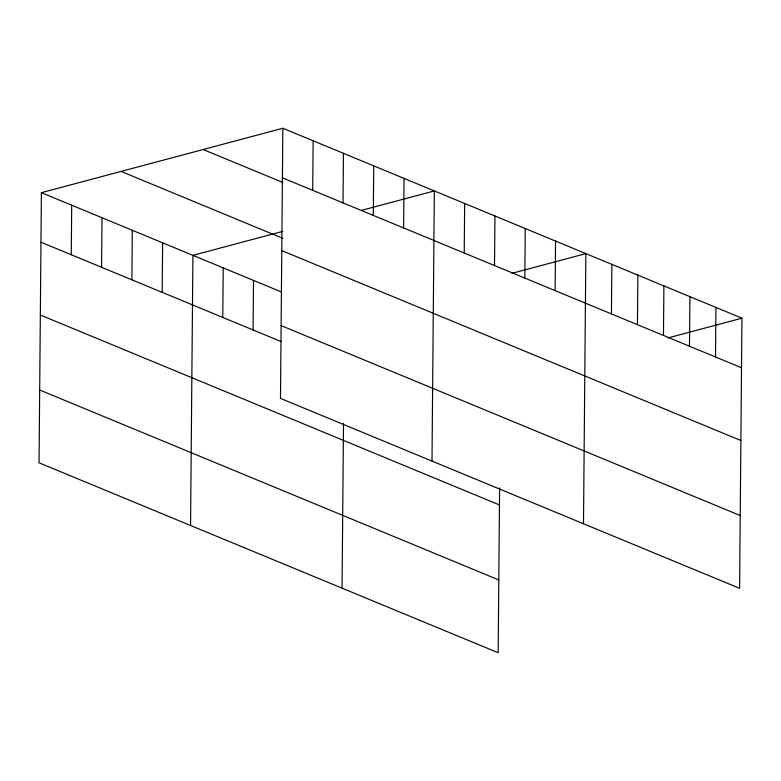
<?xml version="1.0" encoding="UTF-8"?>
<svg xmlns="http://www.w3.org/2000/svg" width="781" height="781" viewBox="0 0 781 781"><rect width="100%" height="100%" fill="white"/><g stroke="black" fill="none" stroke-linecap="round" stroke-linejoin="round"><path stroke-width="1.17" d="M282.839 128.26L280.486 398.398L739.597 588.327L741.95 318.189L282.839 128.26L41.403 192.673L39.05 462.811L498.161 652.74L499.596 487.959M71.276 254.752L71.706 205.208M101.579 267.287L102.008 217.743M131.882 279.823L132.311 230.278M162.184 292.358L162.614 242.813M190.554 525.486L192.917 255.348L282.849 231.352M222.78 317.428L223.22 267.883M253.083 329.963L253.513 280.418M312.712 190.339L313.142 140.795M343.005 202.875L343.445 153.33M342.058 588.161L343.503 423.38M373.308 215.41L373.748 165.865M403.611 227.954L404.041 178.4M431.991 461.073L434.343 190.935L361.603 210.343M464.217 253.024L464.646 203.47M494.519 265.56L494.949 216.005M524.822 278.095L525.252 228.54M555.115 290.63L555.555 241.075M583.495 523.748L585.857 253.62L511.955 273.33M611.435 313.923L611.865 264.378M637.452 324.691L637.882 275.137M663.469 335.449L663.899 285.905M689.486 346.208L689.916 296.663M715.503 356.976L715.933 307.431M668.048 337.909L741.95 318.189M282.41 177.804L741.52 367.734M203.167 149.522L282.849 182.481M121.084 171.42L282.683 238.273M281.775 250.603L740.886 440.533M41.403 192.673L281.57 292.026M281.121 325.609L740.232 515.528M40.973 242.217L281.14 341.57M40.339 315.016L499.45 504.936M39.685 390.012L498.795 579.941"/></g></svg>
